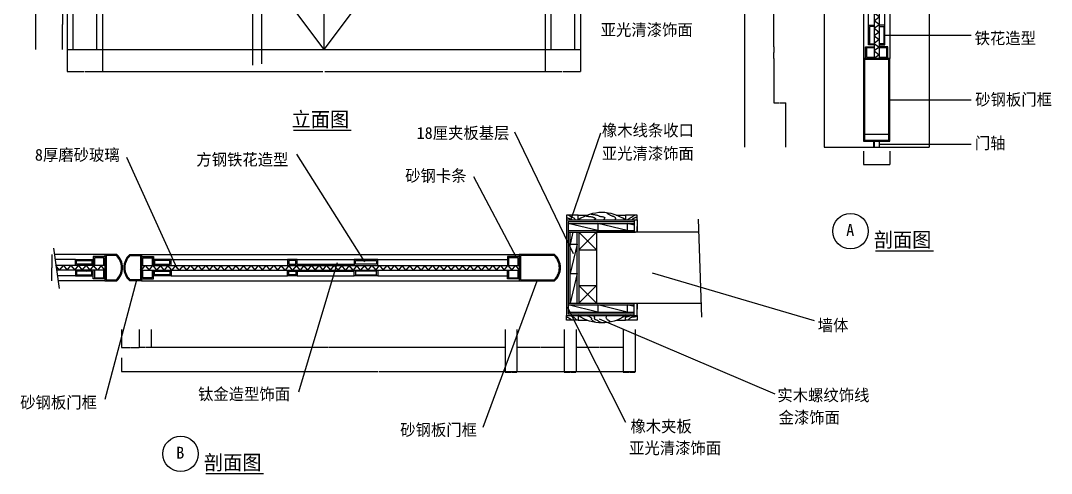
# Model space of a CAD drawing. Header units: metres. Extents: x 65 to 3610, y 142 to 4675.
# Drawn here: x 65 to 3558, y 142 to 1675 of the extents above; entities that cross this region are included whole.
import ezdxf

# ---------------------------------------------------------------- set-up
doc = ezdxf.new("R2010")
doc.units = ezdxf.units.M
for name, color, linetype in [('2', 2, 'Continuous'), ('3', 3, 'Continuous'), ('4', 4, 'Continuous'), ('7', 7, 'Continuous'), ('BH', 3, 'Continuous'), ('DIM', 3, 'Continuous'), ('TEXT', 3, 'Continuous')]:
    doc.layers.add(name, color=color, linetype=linetype)
doc.dimstyles.get("Standard").update_dxf_attribs({"dimtxt": 2.5, "dimasz": 2.5, "dimexe": 1.25, "dimexo": 0.625, "dimtad": 1, "dimcen": 2.5, "dimazin": 3, "dimtfac": 1, "dimtmove": 0, "dimatfit": 3})

# ---------------------------------------------------------------- blocks, each defined once
blk = doc.blocks.new('BH2')
at = {"layer": 'BH'}
blk.add_lwpolyline([(0, 32), (5, 28), (0, 24), (5, 20), (0, 16), (5, 12), (0, 8), (5, 4), (0, 0)], dxfattribs=at)
blk = doc.blocks.new('BH5')
at = {"layer": 'BH'}
for p, q in [((3, 0), (3, 100)), ((15, 0), (15, 100))]:
    blk.add_line(p, q, dxfattribs=at)
blk.add_lwpolyline([(15, 100), (3, 50), (15, 50), (3, 0), (15, 0)], dxfattribs=at)
blk = doc.blocks.new('*D1')
for p, q in [((2617.98, 1546.56), (2617.98, 1396.52)), ((2618.23, 1396.52), (2636.565, 1396.52)), ((2639.565, 1396.52), (2657.9, 1396.52)), ((2658.15, 1246.48), (2658.15, 1396.52))]:
    blk.add_line(p, q)
at = {"layer": 'Defpoints'}
for p in [(2617.98, 1546.56), (2617.98, 1396.52), (2658.15, 1246.48)]:
    blk.add_point(p, dxfattribs=at)
at = {"layer": 'DIM', "insert": (2638.065, 1396.52), "char_height": 1, "attachment_point": 5}
blk.add_mtext('150', dxfattribs=at)
blk = doc.blocks.new('*D2')
for p, q in [((2617.98, 1586.56), (2617.98, 1566.56)), ((2617.73, 1566.56), (2617.48, 1566.56)), ((2617.98, 1546.56), (2617.98, 1566.56)), ((2617.98, 1566.56), (2617.98, 1566.56)), ((2618.23, 1566.56), (2618.48, 1566.56))]:
    blk.add_line(p, q)
at = {"layer": 'Defpoints'}
for p in [(2617.98, 1586.56), (2617.98, 1566.56), (2617.98, 1546.56)]:
    blk.add_point(p, dxfattribs=at)
at = {"layer": 'DIM', "insert": (2617.98, 1567.685), "char_height": 1, "attachment_point": 5}
blk.add_mtext('20', dxfattribs=at)
blk = doc.blocks.new('*D3')
for p, q in [((2617.98, 3734.27), (2617.98, 2660.41)), ((2617.73, 2660.41), (2617.48, 2660.41)), ((2617.98, 1586.56), (2617.98, 2660.41)), ((2617.98, 2660.41), (2617.98, 2660.41)), ((2618.23, 2660.41), (2618.48, 2660.41))]:
    blk.add_line(p, q)
at = {"layer": 'Defpoints'}
for p in [(2617.98, 3734.27), (2617.98, 2660.41), (2617.98, 1586.56)]:
    blk.add_point(p, dxfattribs=at)
at = {"layer": 'DIM', "insert": (2617.98, 2661.535), "char_height": 1, "attachment_point": 5}
blk.add_mtext('1730', dxfattribs=at)
blk = doc.blocks.new('*D7')
for p, q in [((2519.96, 4334.97), (2519.96, 2790.73)), ((2519.71, 2790.73), (2519.46, 2790.73)), ((2519.96, 1246.48), (2519.96, 2790.73)), ((2519.96, 2790.73), (2519.96, 2790.73)), ((2520.21, 2790.73), (2520.46, 2790.73))]:
    blk.add_line(p, q)
at = {"layer": 'Defpoints'}
for p in [(2519.96, 4334.97), (2519.96, 2790.73), (2519.96, 1246.48)]:
    blk.add_point(p, dxfattribs=at)
at = {"layer": 'DIM', "insert": (2519.96, 2791.855), "char_height": 1, "attachment_point": 5}
blk.add_mtext('2200', dxfattribs=at)
blk = doc.blocks.new('*D8')
for p, q in [((116.32, 3777.05), (116.32, 2676.87)), ((116.07, 2676.87), (115.82, 2676.87)), ((116.32, 1576.7), (116.32, 2676.87)), ((116.32, 2676.87), (116.32, 2676.87)), ((116.57, 2676.87), (116.82, 2676.87))]:
    blk.add_line(p, q)
at = {"layer": 'Defpoints'}
for p in [(116.32, 3777.05), (116.32, 2676.87), (116.32, 1576.7)]:
    blk.add_point(p, dxfattribs=at)
at = {"layer": 'DIM', "insert": (116.32, 2677.995), "char_height": 1, "attachment_point": 5}
blk.add_mtext('0', dxfattribs=at)
blk = doc.blocks.new('*D10')
for p, q in [((407.21, 533.01), (407.21, 486.74)), ((2147.28, 533.01), (2147.28, 486.74)), ((407.46, 486.74), (1275.745, 486.74)), ((1278.745, 486.74), (2147.03, 486.74))]:
    blk.add_line(p, q)
at = {"layer": 'Defpoints'}
for p in [(407.21, 533.01), (2147.28, 533.01), (407.21, 486.74)]:
    blk.add_point(p, dxfattribs=at)
at = {"layer": '3', "insert": (1277.245, 486.74), "char_height": 1, "attachment_point": 5}
blk.add_mtext('870', dxfattribs=at)
blk = doc.blocks.new('*D11')
for p, q in [((342.35, 1576.7), (342.35, 1502.82)), ((1842.42, 1576.7), (1842.42, 1502.82)), ((342.6, 1502.82), (1088.885, 1502.82)), ((1095.885, 1502.82), (1842.17, 1502.82))]:
    blk.add_line(p, q)
at = {"layer": 'Defpoints'}
for p in [(342.35, 1576.7), (1842.42, 1576.7), (342.35, 1502.82)]:
    blk.add_point(p, dxfattribs=at)
at = {"layer": 'DIM', "insert": (1092.385, 1502.82), "char_height": 1, "attachment_point": 5}
blk.add_mtext('1500,07', dxfattribs=at)
blk = doc.blocks.new('*D12')
for p, q in [((507.21, 628.36), (507.21, 569.06)), ((1707.21, 628.36), (1707.21, 569.06)), ((507.46, 569.06), (1105.71, 569.06)), ((1108.71, 569.06), (1706.96, 569.06))]:
    blk.add_line(p, q)
at = {"layer": 'Defpoints'}
for p in [(507.21, 628.36), (1707.21, 628.36), (507.21, 569.06)]:
    blk.add_point(p, dxfattribs=at)
at = {"layer": 'DIM', "insert": (1107.21, 569.06), "char_height": 1, "attachment_point": 5}
blk.add_mtext('600', dxfattribs=at)
blk = doc.blocks.new('*D13')
for p, q in [((467.21, 628.36), (467.21, 568.66)), ((507.21, 628.36), (507.21, 568.66)), ((467.46, 568.66), (486.21, 568.66)), ((488.21, 568.66), (506.96, 568.66))]:
    blk.add_line(p, q)
at = {"layer": 'Defpoints'}
for p in [(467.21, 628.36), (507.21, 628.36), (467.21, 568.66)]:
    blk.add_point(p, dxfattribs=at)
at = {"layer": 'DIM', "insert": (487.21, 568.66), "char_height": 1, "attachment_point": 5}
blk.add_mtext('20', dxfattribs=at)
blk = doc.blocks.new('*D14')
for p, q in [((407.21, 628.36), (407.21, 567.59)), ((467.21, 628.36), (467.21, 567.59)), ((407.46, 567.59), (436.21, 567.59)), ((438.21, 567.59), (466.96, 567.59))]:
    blk.add_line(p, q)
at = {"layer": 'Defpoints'}
for p in [(407.21, 628.36), (467.21, 628.36), (407.21, 567.59)]:
    blk.add_point(p, dxfattribs=at)
at = {"layer": 'DIM', "insert": (437.21, 567.59), "char_height": 1, "attachment_point": 5}
blk.add_mtext('30', dxfattribs=at)
blk = doc.blocks.new('*D15')
for p, q in [((222.35, 1576.7), (222.35, 1502.82)), ((342.35, 1576.7), (342.35, 1502.82)), ((222.6, 1502.82), (280.85, 1502.82)), ((283.85, 1502.82), (342.1, 1502.82))]:
    blk.add_line(p, q)
at = {"layer": 'Defpoints'}
for p in [(222.35, 1576.7), (342.35, 1576.7), (222.35, 1502.82)]:
    blk.add_point(p, dxfattribs=at)
at = {"layer": 'DIM', "insert": (282.35, 1502.82), "char_height": 1, "attachment_point": 5}
blk.add_mtext('120', dxfattribs=at)
blk = doc.blocks.new('*D16')
for p, q in [((170.84, 882.99), (170.84, 837.99)), ((170.59, 837.99), (170.34, 837.99)), ((170.84, 792.99), (170.84, 837.99)), ((170.84, 837.99), (170.84, 837.99)), ((171.09, 837.99), (171.34, 837.99))]:
    blk.add_line(p, q)
at = {"layer": 'Defpoints'}
for p in [(170.84, 882.99), (170.84, 837.99), (170.84, 792.99)]:
    blk.add_point(p, dxfattribs=at)
at = {"layer": 'DIM', "insert": (170.84, 839.115), "char_height": 1, "attachment_point": 5}
blk.add_mtext('45', dxfattribs=at)
blk = doc.blocks.new('*D18')
for p, q in [((207.1, 1746.7), (207.1, 1661.7)), ((206.85, 1661.7), (206.6, 1661.7)), ((207.1, 1576.7), (207.1, 1661.7)), ((207.1, 1661.7), (207.1, 1661.7)), ((207.35, 1661.7), (207.6, 1661.7))]:
    blk.add_line(p, q)
at = {"layer": 'Defpoints'}
for p in [(207.1, 1746.7), (207.1, 1661.7), (207.1, 1576.7)]:
    blk.add_point(p, dxfattribs=at)
at = {"layer": 'DIM', "insert": (207.1, 1662.825), "char_height": 1, "attachment_point": 5}
blk.add_mtext('0', dxfattribs=at)
blk = doc.blocks.new('*D19')
for p, q in [((2107.28, 628.36), (2107.28, 484.06)), ((2147.28, 628.36), (2147.28, 484.06)), ((2107.53, 484.06), (2126.28, 484.06)), ((2128.28, 484.06), (2147.03, 484.06))]:
    blk.add_line(p, q)
at = {"layer": 'Defpoints'}
for p in [(2107.28, 628.36), (2147.28, 628.36), (2107.28, 484.06)]:
    blk.add_point(p, dxfattribs=at)
at = {"layer": 'DIM', "insert": (2127.28, 484.06), "char_height": 1, "attachment_point": 5}
blk.add_mtext('20', dxfattribs=at)
blk = doc.blocks.new('*D20')
for p, q in [((1747.21, 628.36), (1747.21, 569.06)), ((1907.28, 628.36), (1907.28, 569.06)), ((1747.46, 569.06), (1826.245, 569.06)), ((1828.245, 569.06), (1907.03, 569.06))]:
    blk.add_line(p, q)
at = {"layer": 'Defpoints'}
for p in [(1747.21, 628.36), (1907.28, 628.36), (1747.21, 569.06)]:
    blk.add_point(p, dxfattribs=at)
at = {"layer": 'DIM', "insert": (1827.245, 569.06), "char_height": 1, "attachment_point": 5}
blk.add_mtext('80', dxfattribs=at)
blk = doc.blocks.new('*D21')
for p, q in [((1707.21, 628.36), (1707.21, 484.06)), ((1747.21, 628.36), (1747.21, 484.06)), ((1707.46, 484.06), (1726.21, 484.06)), ((1728.21, 484.06), (1746.96, 484.06))]:
    blk.add_line(p, q)
at = {"layer": 'Defpoints'}
for p in [(1707.21, 628.36), (1747.21, 628.36), (1707.21, 484.06)]:
    blk.add_point(p, dxfattribs=at)
at = {"layer": 'DIM', "insert": (1727.21, 484.06), "char_height": 1, "attachment_point": 5}
blk.add_mtext('20', dxfattribs=at)
blk = doc.blocks.new('*D22')
for p, q in [((1947.28, 628.36), (1947.28, 569.06)), ((2107.28, 628.36), (2107.28, 569.06)), ((1947.53, 569.06), (2026.28, 569.06)), ((2028.28, 569.06), (2107.03, 569.06))]:
    blk.add_line(p, q)
at = {"layer": 'Defpoints'}
for p in [(1947.28, 628.36), (2107.28, 628.36), (1947.28, 569.06)]:
    blk.add_point(p, dxfattribs=at)
at = {"layer": 'DIM', "insert": (2027.28, 569.06), "char_height": 1, "attachment_point": 5}
blk.add_mtext('80', dxfattribs=at)
blk = doc.blocks.new('*D23')
for p, q in [((1907.28, 628.36), (1907.28, 484.06)), ((1947.28, 628.36), (1947.28, 484.06)), ((1907.53, 484.06), (1926.28, 484.06)), ((1928.28, 484.06), (1947.03, 484.06))]:
    blk.add_line(p, q)
at = {"layer": 'Defpoints'}
for p in [(1907.28, 628.36), (1947.28, 628.36), (1907.28, 484.06)]:
    blk.add_point(p, dxfattribs=at)
at = {"layer": 'DIM', "insert": (1927.28, 484.06), "char_height": 1, "attachment_point": 5}
blk.add_mtext('20', dxfattribs=at)
blk = doc.blocks.new('*D24')
for p, q in [((1842.42, 1576.7), (1842.42, 1502.82)), ((1962.42, 1576.66), (1962.42, 1502.82)), ((1842.67, 1502.82), (1900.92, 1502.82)), ((1903.92, 1502.82), (1962.17, 1502.82))]:
    blk.add_line(p, q)
at = {"layer": 'Defpoints'}
for p in [(1842.42, 1576.7), (1962.42, 1576.66), (1842.42, 1502.82)]:
    blk.add_point(p, dxfattribs=at)
at = {"layer": 'DIM', "insert": (1902.42, 1502.82), "char_height": 1, "attachment_point": 5}
blk.add_mtext('120', dxfattribs=at)
blk = doc.blocks.new('*D25')
for p, q in [((2154.93, 717.99), (2154.93, 697.99)), ((2154.68, 697.99), (2154.43, 697.99)), ((2154.93, 677.99), (2154.93, 697.99)), ((2154.93, 697.99), (2154.93, 697.99)), ((2155.18, 697.99), (2155.43, 697.99))]:
    blk.add_line(p, q)
at = {"layer": 'Defpoints'}
for p in [(2154.93, 717.99), (2154.93, 697.99), (2154.93, 677.99)]:
    blk.add_point(p, dxfattribs=at)
at = {"layer": 'DIM', "insert": (2154.93, 699.115), "char_height": 1, "attachment_point": 5}
blk.add_mtext('20', dxfattribs=at)
blk = doc.blocks.new('*D26')
for p, q in [((2154.93, 997.99), (2154.93, 977.99)), ((2154.68, 977.99), (2154.43, 977.99)), ((2154.93, 957.99), (2154.93, 977.99)), ((2154.93, 977.99), (2154.93, 977.99)), ((2155.18, 977.99), (2155.43, 977.99))]:
    blk.add_line(p, q)
at = {"layer": 'Defpoints'}
for p in [(2154.93, 997.99), (2154.93, 977.99), (2154.93, 957.99)]:
    blk.add_point(p, dxfattribs=at)
at = {"layer": 'DIM', "insert": (2154.93, 979.115), "char_height": 1, "attachment_point": 5}
blk.add_mtext('20', dxfattribs=at)
blk = doc.blocks.new('*D32')
for p, q in [((2921.27, 1232.85), (2921.27, 1187.05)), ((3011.27, 1232.85), (3011.27, 1187.05)), ((2921.52, 1187.05), (2965.27, 1187.05)), ((2967.27, 1187.05), (3011.02, 1187.05))]:
    blk.add_line(p, q)
at = {"layer": 'Defpoints'}
for p in [(2921.27, 1232.85), (3011.27, 1232.85), (2921.27, 1187.05)]:
    blk.add_point(p, dxfattribs=at)
at = {"layer": 'DIM', "insert": (2966.27, 1187.05), "char_height": 1, "attachment_point": 5}
blk.add_mtext('45', dxfattribs=at)

msp = doc.modelspace()

# ---------------------------------------------------------------- hatches: boundary and pattern name
at = {"layer": 'BH'}
h = msp.add_hatch(dxfattribs=at)
h.set_pattern_fill('ANSI32', scale=40)
h.paths.add_polyline_path([(2958.27, 1659.25), (2938.27, 1659.25), (2938.27, 1592.47), (2958.27, 1592.47), (2958.27, 1596.47), (2942.27, 1596.47), (2942.27, 1655.25), (2958.27, 1655.25)])
h.paths.add_polyline_path([(2994.27, 1659.25), (2974.27, 1659.25), (2974.27, 1655.25), (2990.27, 1655.25), (2990.27, 1596.47), (2974.27, 1596.47), (2974.27, 1592.47), (2994.27, 1592.47)])
h.paths.add_polyline_path([(3004.27, 1586.56), (2974.27, 1586.56), (2974.27, 1582.56), (3000.27, 1582.56), (3000.27, 1550.56), (2974.27, 1550.56), (2974.27, 1546.56), (3004.27, 1546.56)])
h.paths.add_polyline_path([(2958.27, 1586.56), (2928.27, 1586.56), (2928.27, 1546.56), (2958.27, 1546.56), (2958.27, 1550.56), (2932.27, 1550.56), (2932.27, 1582.56), (2958.27, 1582.56)])
h = msp.add_hatch(dxfattribs=at)
h.set_pattern_fill('ANSI32', scale=40)
h.paths.add_polyline_path([(3007.27, 1270.48), (3007.27, 1290.48), (2925.27, 1290.48), (2925.27, 1270.48)])
h = msp.add_hatch(dxfattribs=at)
h.set_pattern_fill('ANSI31', scale=200)
h.paths.add_polyline_path([(2016.93, 957.99), (2016.93, 717.99), (2370.91, 717.99), (2362.38, 957.99)])
h = msp.add_hatch(dxfattribs=at)
h.set_pattern_fill('ANSI32', scale=40)
h.paths.add_polyline_path([(314.86, 871.99), (346.86, 871.99), (346.86, 845.99), (350.86, 845.99), (350.86, 875.99), (310.86, 875.99), (310.86, 845.99), (314.86, 845.99)])
h.paths.add_polyline_path([(310.86, 799.99), (350.86, 799.99), (350.86, 829.99), (346.86, 829.99), (346.86, 803.99), (314.86, 803.99), (314.86, 829.99), (310.86, 829.99)])
h = msp.add_hatch(dxfattribs=at)
h.set_pattern_fill('ANSI32', scale=40)
h.paths.add_polyline_path([(350.86, 792.99), (390.86, 792.99, 0.44), (390.86, 882.99), (350.86, 882.99)])
h.paths.add_polyline_path([(354.86, 878.99), (389.29, 878.99, -0.43), (389.29, 796.99), (354.86, 796.99)])
h = msp.add_hatch(dxfattribs=at)
h.set_pattern_fill('ANSI32', scale=40)
h.paths.add_polyline_path([(474.86, 882.99), (434.86, 882.99, 0.44), (434.86, 792.99), (474.86, 792.99)])
h.paths.add_polyline_path([(470.86, 796.99), (436.43, 796.99, -0.43), (436.43, 878.99), (470.86, 878.99)])
h = msp.add_hatch(dxfattribs=at)
h.set_pattern_fill('ANSI32', scale=40)
h.paths.add_polyline_path([(510.86, 845.99), (514.86, 845.99), (514.86, 875.99), (474.86, 875.99), (474.86, 845.99), (478.86, 845.99), (478.86, 871.99), (510.86, 871.99)])
h.paths.add_polyline_path([(514.86, 829.99), (510.86, 829.99), (510.86, 803.99), (478.86, 803.99), (478.86, 829.99), (474.86, 829.99), (474.86, 799.99), (514.86, 799.99)])
h = msp.add_hatch(dxfattribs=at)
h.set_pattern_fill('ANSI32', scale=40)
h.paths.add_polyline_path([(1718.86, 871.99), (1750.86, 871.99), (1750.86, 845.99), (1754.86, 845.99), (1754.86, 875.99), (1714.86, 875.99), (1714.86, 845.99), (1718.86, 845.99)])
h = msp.add_hatch(dxfattribs=at)
h.set_pattern_fill('ANSI32', scale=40)
h.paths.add_polyline_path([(1874.93, 882.99), (1754.86, 882.99), (1754.86, 792.99), (1874.93, 792.99, 0.44)])
h.paths.add_polyline_path([(1873.36, 796.99), (1758.86, 796.99), (1758.86, 878.99), (1873.36, 878.99, -0.43)])
h = msp.add_hatch(dxfattribs=at)
h.set_pattern_fill('ANSI32', scale=40)
h.paths.add_polyline_path([(310.86, 845.99), (250.86, 845.99), (250.86, 865.99), (310.86, 865.99)])
h.paths.add_polyline_path([(306.86, 861.99), (254.86, 861.99), (254.86, 849.99), (306.86, 849.99)])
h = msp.add_hatch(dxfattribs=at)
h.set_pattern_fill('ANSI32', scale=40)
h.paths.add_polyline_path([(514.86, 845.99), (574.86, 845.99), (574.86, 865.99), (514.86, 865.99)])
h.paths.add_polyline_path([(518.86, 861.99), (570.86, 861.99), (570.86, 849.99), (518.86, 849.99)])
h = msp.add_hatch(dxfattribs=at)
h.set_pattern_fill('ANSI32', scale=40)
h.paths.add_polyline_path([(969.89, 845.99), (1001.71, 845.99), (1001.71, 865.99), (969.89, 865.99)])
h.paths.add_polyline_path([(973.89, 849.99), (973.89, 861.99), (997.71, 861.99), (997.71, 849.99)])
h = msp.add_hatch(dxfattribs=at)
h.set_pattern_fill('ANSI32', scale=40)
h.paths.add_polyline_path([(1195.94, 845.99), (1275.56, 845.99), (1275.56, 865.99), (1195.94, 865.99)])
h.paths.add_polyline_path([(1199.94, 861.99), (1271.56, 861.99), (1271.56, 849.99), (1199.94, 849.99)])
h = msp.add_hatch(dxfattribs=at)
h.set_pattern_fill('ANSI32', scale=40)
h.paths.add_polyline_path([(250.86, 809.99), (310.86, 809.99), (310.86, 829.99), (250.86, 829.99)])
h.paths.add_polyline_path([(254.86, 825.99), (306.86, 825.99), (306.86, 813.99), (254.86, 813.99)])
h = msp.add_hatch(dxfattribs=at)
h.set_pattern_fill('ANSI32', scale=40)
h.paths.add_polyline_path([(574.86, 829.99), (514.86, 829.99), (514.86, 809.99), (574.86, 809.99)])
h.paths.add_polyline_path([(570.86, 813.99), (518.86, 813.99), (518.86, 825.99), (570.86, 825.99)])
h = msp.add_hatch(dxfattribs=at)
h.set_pattern_fill('ANSI32', scale=40)
h.paths.add_polyline_path([(1001.71, 829.99), (969.89, 829.99), (969.89, 809.99), (1001.71, 809.99)])
h.paths.add_polyline_path([(997.71, 825.99), (997.71, 813.99), (973.89, 813.99), (973.89, 825.99)])
h = msp.add_hatch(dxfattribs=at)
h.set_pattern_fill('ANSI32', scale=40)
h.paths.add_polyline_path([(1275.56, 829.99), (1195.94, 829.99), (1195.94, 809.99), (1275.56, 809.99)])
h.paths.add_polyline_path([(1271.56, 813.99), (1199.94, 813.99), (1199.94, 825.99), (1271.56, 825.99)])
h = msp.add_hatch(dxfattribs=at)
h.set_pattern_fill('ANSI32', scale=40)
h.paths.add_polyline_path([(1718.86, 829.99), (1714.86, 829.99), (1714.86, 799.99), (1754.86, 799.99), (1754.86, 829.99), (1750.86, 829.99), (1750.86, 803.99), (1718.86, 803.99)])

# ---------------------------------------------------------------- linework, layer by layer
at = {"layer": '2'}
for p, q in [((222.35, 1576.66), (1962.42, 1576.66)), ((2788.27, 1246.48), (3144.27, 1246.48))]:
    msp.add_line(p, q, dxfattribs=at)
msp.add_lwpolyline([(2362.41, 957.99), (2016.93, 957.99), (2016.93, 717.99), (2370.91, 717.99)], dxfattribs=at)
at = {"layer": '3'}
for p, q in [((1956.93, 957.99), (2016.93, 897.99)), ((2016.93, 957.99), (1956.93, 897.99)), ((176.83, 903.68), (195.5, 767.11)), ((1956.93, 777.99), (2016.93, 717.99)), ((2016.93, 777.99), (1956.93, 717.99))]:
    msp.add_line(p, q, dxfattribs=at)
for points in [[(1092.38, 3576.7), (342.35, 2577.1), (1092.38, 1576.66)], [(1092.38, 3576.7), (1842.42, 2576.68), (1092.38, 1576.66)], [(2958.27, 1655.25), (2942.27, 1655.25), (2942.27, 1596.47), (2958.27, 1596.47)], [(2974.27, 1655.25), (2990.27, 1655.25), (2990.27, 1596.47), (2974.27, 1596.47)], [(2958.27, 1582.56), (2932.27, 1582.56), (2932.27, 1550.56), (2958.27, 1550.56)], [(2974.27, 1550.56), (3000.27, 1550.56), (3000.27, 1582.56), (2974.27, 1582.56)], [(346.86, 845.99), (346.86, 871.99), (314.86, 871.99), (314.86, 845.99)], [(478.86, 845.99), (478.86, 871.99), (510.86, 871.99), (510.86, 845.99)], [(1750.86, 845.99), (1750.86, 871.99), (1718.86, 871.99), (1718.86, 845.99)], [(314.86, 829.99), (314.86, 803.99), (346.86, 803.99), (346.86, 829.99)], [(510.86, 829.99), (510.86, 803.99), (478.86, 803.99), (478.86, 829.99)], [(1718.86, 829.99), (1718.86, 803.99), (1750.86, 803.99), (1750.86, 829.99)]]:
    msp.add_lwpolyline(points, dxfattribs=at)
for points in [[(254.86, 849.99), (254.86, 861.99), (306.86, 861.99), (306.86, 849.99), (254.86, 849.99)], [(570.86, 849.99), (570.86, 861.99), (518.86, 861.99), (518.86, 849.99), (570.86, 849.99)], [(997.71, 849.99), (997.71, 861.99), (973.89, 861.99), (973.89, 849.99), (997.71, 849.99)], [(1271.56, 849.99), (1199.94, 849.99), (1199.94, 861.99), (1271.56, 861.99)], [(254.86, 825.99), (254.86, 813.99), (306.86, 813.99), (306.86, 825.99), (254.86, 825.99)], [(570.86, 825.99), (570.86, 813.99), (518.86, 813.99), (518.86, 825.99), (570.86, 825.99)], [(997.71, 825.99), (997.71, 813.99), (973.89, 813.99), (973.89, 825.99), (997.71, 825.99)], [(1271.56, 825.99), (1199.94, 825.99), (1199.94, 813.99), (1271.56, 813.99)]]:
    msp.add_lwpolyline(points, close=True, dxfattribs=at)
at = {"layer": '4'}
for p, q in [((222.35, 4376.66), (222.35, 1576.66)), ((342.35, 4376.66), (342.35, 1576.7)), ((1842.42, 4376.66), (1842.42, 1576.7)), ((1962.42, 4376.66), (1962.42, 1576.66)), ((1092.38, 3576.7), (1092.38, 1576.66)), ((1092.38, 3576.7), (1092.38, 1576.66)), ((3144.27, 2585.96), (3144.27, 1246.48)), ((2788.27, 2579.19), (2788.27, 1246.48)), ((2956.27, 1246.48), (2956.27, 1266.48)), ((2976.27, 1246.48), (2976.27, 1266.48)), ((1914.93, 999.99), (1914.93, 675.99)), ((2154.93, 999.99), (2154.93, 957.99)), ((350.86, 882.99), (350.86, 792.99)), ((390.86, 882.99), (350.86, 882.99)), ((434.86, 882.99), (474.86, 882.99)), ((474.86, 882.99), (474.86, 792.99)), ((350.86, 792.99), (390.86, 792.99)), ((474.86, 792.99), (434.86, 792.99)), ((2144.93, 675.99), (2144.93, 717.99)), ((2154.93, 675.99), (2154.93, 717.99))]:
    msp.add_line(p, q, dxfattribs=at)
for points in [[(2958.27, 1592.47), (2938.27, 1592.47), (2938.27, 1659.25), (2958.27, 1659.25)], [(2974.27, 1592.47), (2994.27, 1592.47), (2994.27, 1659.25), (2974.27, 1659.25)], [(2928.27, 1546.56), (2928.27, 1586.56), (2958.27, 1586.56)], [(3004.27, 1546.56), (3004.27, 1586.56), (2974.27, 1586.56)], [(350.86, 875.99), (310.86, 875.99), (310.86, 845.99)], [(474.86, 875.99), (514.86, 875.99), (514.86, 845.99)], [(1754.86, 875.99), (1714.86, 875.99), (1714.86, 845.99)], [(250.86, 845.99), (250.86, 865.99), (310.86, 865.99)], [(574.86, 845.99), (574.86, 865.99), (514.86, 865.99)], [(1001.71, 845.99), (1001.71, 865.99), (969.89, 865.99), (969.89, 845.99)], [(1275.56, 845.99), (1275.56, 865.99), (1195.94, 865.99), (1195.94, 845.99)], [(250.86, 829.99), (250.86, 809.99), (310.86, 809.99)], [(350.86, 799.99), (310.86, 799.99), (310.86, 829.99)], [(474.86, 799.99), (514.86, 799.99), (514.86, 829.99)], [(574.86, 829.99), (574.86, 809.99), (514.86, 809.99)], [(1001.71, 829.99), (1001.71, 809.99), (969.89, 809.99), (969.89, 829.99)], [(1275.56, 829.99), (1275.56, 809.99), (1195.94, 809.99), (1195.94, 829.99)], [(1754.86, 799.99), (1714.86, 799.99), (1714.86, 829.99)]]:
    msp.add_lwpolyline(points, dxfattribs=at)
for points in [[(2921.27, 1266.48), (3011.27, 1266.48), (3011.27, 1546.56), (2921.27, 1546.56)], [(1954.93, 999.99), (1954.93, 1015.99), (1914.93, 1015.99), (1914.93, 999.99)], [(2154.93, 999.99), (2154.93, 1015.99), (2114.93, 1015.99), (2114.93, 999.99)], [(1954.93, 675.99), (1954.93, 659.99), (1914.93, 659.99), (1914.93, 675.99)], [(2154.93, 675.99), (2154.93, 659.99), (2114.93, 659.99), (2114.93, 675.99)]]:
    msp.add_lwpolyline(points, close=True, dxfattribs=at)
for points in [[(2114.93, 999.99, 0.31), (1954.93, 999.99)], [(1754.86, 792.99), (1874.93, 792.99, 0.44), (1874.93, 882.99), (1754.86, 882.99)], [(2114.93, 675.99, -0.31), (1954.93, 675.99)]]:
    msp.add_lwpolyline(points, format="xyb", close=True, dxfattribs=at)
for centre, start, end in [((350.24, 837.99), 312.08, 47.92), ((475.49, 837.99), 132.08, 227.92)]:
    msp.add_arc(centre, 60.63, start, end, dxfattribs=at)
at = {"layer": '7'}
for p, q in [((242.35, 3637.05), (242.35, 1576.7)), ((322.35, 3637.05), (322.35, 1576.7)), ((1862.42, 3637.05), (1862.42, 1576.7)), ((1942.42, 3637.05), (1942.42, 1576.7)), ((2921.27, 2581.62), (2921.27, 1546.56)), ((2938.27, 1592.47), (2938.27, 2581.98)), ((2958.27, 2582.41), (2958.27, 1546.56)), ((2974.27, 2582.74), (2974.27, 1546.56)), ((2994.27, 1592.47), (2994.27, 2583.17)), ((3011.27, 2583.53), (3011.27, 1546.56)), ((2925.27, 1290.48), (3007.27, 1290.48)), ((2958.27, 1266.48), (2958.27, 1246.48)), ((1954.93, 1015.99), (1986.42, 1015.99)), ((2083.45, 1015.99), (2114.93, 1015.99)), ((1920.93, 993.99), (2144.93, 993.99)), ((1920.93, 993.99), (1920.93, 681.99)), ((2144.93, 999.99), (2144.93, 957.99)), ((1920.93, 957.99), (2148.93, 957.99)), ((1956.93, 957.99), (1956.93, 717.99)), ((350.86, 882.99), (179.66, 882.99)), ((474.86, 882.99), (1754.86, 882.99)), ((1956.93, 897.99), (2016.93, 897.99)), ((250.86, 865.99), (181.99, 865.99)), ((350.86, 845.99), (184.72, 845.99)), ((474.86, 845.99), (1754.86, 845.99)), ((574.86, 865.99), (969.89, 865.99)), ((1001.71, 865.99), (1195.94, 865.99)), ((1001.71, 849.99), (1195.94, 849.99)), ((1275.56, 865.99), (1714.86, 865.99)), ((350.86, 829.99), (186.91, 829.99)), ((250.86, 809.99), (189.64, 809.99)), ((474.86, 829.99), (1754.86, 829.99)), ((574.86, 809.99), (969.89, 809.99)), ((1001.71, 825.99), (1195.94, 825.99)), ((1001.71, 809.99), (1195.94, 809.99)), ((1275.56, 809.99), (1714.86, 809.99)), ((350.86, 792.99), (191.97, 792.99)), ((474.86, 792.99), (1754.86, 792.99)), ((1956.93, 777.99), (2016.93, 777.99)), ((1920.93, 717.99), (2148.93, 717.99)), ((1920.93, 681.99), (2144.93, 681.99)), ((1954.93, 659.99), (1986.42, 659.99)), ((2083.45, 659.99), (2114.93, 659.99))]:
    msp.add_line(p, q, dxfattribs=at)
msp.add_lwpolyline([(2925.27, 1270.48), (3007.27, 1270.48), (3007.27, 1542.56), (2925.27, 1542.56)], close=True, dxfattribs=at)
for points in [[(354.86, 796.99), (389.29, 796.99, 0.43), (389.29, 878.99), (354.86, 878.99)], [(470.86, 796.99), (436.43, 796.99, -0.43), (436.43, 878.99), (470.86, 878.99)], [(1758.86, 796.99), (1873.36, 796.99, 0.43), (1873.36, 878.99), (1758.86, 878.99)]]:
    msp.add_lwpolyline(points, format="xyb", close=True, dxfattribs=at)
at = {"layer": 'BH'}
for p, q in [((1954.93, 1015.99), (1954.93, 1015.99)), ((2114.93, 1015.99), (2114.93, 1015.99)), ((2120.93, 987.99), (2144.93, 987.99)), ((1926.93, 917.99), (1926.93, 957.99)), ((1950.93, 917.99), (1950.93, 957.99)), ((2120.93, 963.99), (2144.93, 963.99)), ((2120.93, 711.99), (2144.93, 711.99)), ((2120.93, 687.99), (2144.93, 687.99)), ((1954.93, 659.99), (1954.93, 659.99)), ((2114.93, 659.99), (2114.93, 659.99))]:
    msp.add_line(p, q, dxfattribs=at)
for points in [[(1922.09, 1016.01), (1923.71, 1014.39), (1925.33, 1013.42), (1926.95, 1012.45), (1928.89, 1011.48), (1930.51, 1011.16), (1933.1, 1010.51), (1934.4, 1009.86), (1935.69, 1008.89), (1936.99, 1008.24), (1938.29, 1007.27), (1939.58, 1006.62), (1940.88, 1005.33), (1942.17, 1004.36), (1943.47, 1003.06), (1944.76, 1001.77), (1945.41, 1000.47), (1945.9, 999.99)], [(1981.37, 1013.42), (1982.99, 1012.78), (1984.61, 1012.45), (1985.9, 1012.13), (1988.82, 1012.13), (1990.12, 1011.8), (1991.73, 1011.8), (1993.68, 1011.48), (1996.59, 1011.48), (1997.89, 1011.16), (1999.51, 1010.51), (2001.13, 1010.19), (2002.75, 1009.86), (2004.04, 1009.54), (2005.66, 1009.21), (2006.96, 1008.57), (2008.26, 1007.92), (2009.55, 1007.27), (2011.17, 1006.3), (2012.47, 1005.65), (2013.76, 1004.36), (2013.44, 1003.06), (2012.14, 1002.42), (2010.85, 1001.77), (2009.55, 1000.8), (2009.23, 1000.15)], [(1998.54, 1019.25), (2000.16, 1018.93), (2004.37, 1018.28), (2007.61, 1017.96), (2008.9, 1017.96), (2010.2, 1017.63), (2012.47, 1017.31), (2014.09, 1016.98), (2015.38, 1016.98), (2017.33, 1016.34), (2018.95, 1016.01), (2020.24, 1015.37), (2022.51, 1014.39), (2024.45, 1013.42), (2025.75, 1013.1), (2028.02, 1012.45), (2029.96, 1011.8), (2032.23, 1011.48), (2033.52, 1011.48), (2034.82, 1011.16), (2036.11, 1011.16), (2037.73, 1010.83), (2039.03, 1010.51), (2040.97, 1009.86), (2042.59, 1009.21), (2043.89, 1008.57), (2045.18, 1007.6), (2045.18, 1006.3), (2043.89, 1005.33), (2043.24, 1004.03), (2042.27, 1002.74), (2041.62, 1001.44), (2040.97, 1000.15), (2040.65, 999.5)], [(2051.66, 1022.81), (2053.61, 1022.16), (2055.23, 1020.87), (2057.17, 1019.57), (2058.47, 1018.93), (2060.09, 1017.96), (2061.7, 1017.31), (2063.32, 1016.01), (2064.62, 1015.37), (2066.56, 1014.72), (2068.18, 1014.07), (2069.48, 1013.75), (2071.1, 1013.1), (2072.39, 1012.78), (2074.34, 1012.13), (2075.96, 1011.48), (2077.25, 1010.83), (2078.55, 1009.86), (2079.85, 1008.57), (2080.49, 1007.27), (2080.82, 1005.98), (2080.82, 1003.39), (2080.49, 1002.09), (2080.17, 1000.8), (2079.85, 999.5), (2079.52, 999.18)], [(2146.25, 1015.69), (2144.96, 1015.04), (2143.01, 1013.42), (2141.39, 1012.13), (2139.13, 1010.83), (2137.83, 1009.86), (2136.53, 1009.21), (2134.91, 1008.57), (2133.62, 1007.6), (2132.32, 1006.95), (2130.7, 1005.98), (2129.08, 1005.01), (2127.79, 1004.36), (2126.17, 1003.39), (2124.87, 1002.42), (2123.25, 1001.12), (2121.96, 1000.47), (2121.31, 999.99)], [(1914.96, 1008.24), (1916.26, 1007.92), (1917.55, 1007.27), (1918.85, 1006.62), (1920.15, 1006.3), (1921.76, 1005.98), (1923.06, 1005.65), (1924.36, 1005.01), (1925.65, 1004.68), (1927.27, 1004.03), (1928.89, 1003.71), (1930.19, 1003.06), (1931.48, 1002.42), (1932.78, 1001.44), (1933.43, 1000.15), (1933.75, 999.99)], [(2144.93, 982.23), (2120.93, 987.99), (2120.93, 963.99)], [(2154.67, 1009.54), (2153.38, 1009.21), (2152.08, 1009.21), (2150.79, 1008.57), (2149.17, 1007.92), (2147.87, 1007.27), (2146.25, 1006.62), (2144.96, 1005.98), (2143.66, 1005.65), (2142.36, 1005.01), (2141.07, 1004.03), (2139.77, 1003.06), (2138.48, 1001.77), (2137.18, 1000.8), (2136.21, 1000.15)], [(1936.53, 957.99), (1926.93, 917.99), (1950.93, 917.99)], [(197.26, 829.99), (184.77, 845.6)], [(350.86, 829.99), (350.86, 829.99), (338.06, 845.99), (325.26, 829.99), (312.46, 845.99), (299.66, 829.99)], [(474.86, 829.99), (474.86, 829.99), (487.66, 845.99), (500.46, 829.99), (513.26, 845.99), (526.06, 829.99)], [(2144.93, 706.23), (2120.93, 711.99), (2120.93, 687.99)], [(1915.1, 671.53), (1916.31, 670.93), (1917.53, 670.62), (1918.74, 670.32), (1921.17, 669.11), (1922.38, 668.5), (1923.6, 667.59), (1924.81, 666.98), (1929.67, 663.34), (1930.88, 662.13), (1932.1, 660.91), (1933.01, 660)], [(1928.15, 676.08), (1929.36, 675.48), (1930.58, 674.57), (1931.79, 674.26), (1933.01, 673.66), (1934.22, 673.05), (1935.44, 673.05), (1936.65, 672.75), (1937.86, 671.84), (1939.08, 670.93), (1940.29, 670.02), (1941.51, 669.41), (1942.72, 668.5), (1943.63, 667.29), (1944.85, 666.38), (1946.06, 665.16), (1947.88, 662.73), (1949.1, 661.52), (1950.01, 660.31), (1950.01, 660)], [(1984.92, 676.08), (1986.43, 675.48), (1987.65, 675.17), (1989.17, 674.57), (1990.68, 673.96), (1991.9, 673.35), (1993.11, 672.75), (1994.33, 671.84), (1995.54, 670.93), (1997.97, 669.11), (1998.88, 667.89), (2000.09, 666.98), (2000.4, 665.77), (1999.18, 664.86), (1999.18, 663.64), (2000.09, 662.43), (2001.31, 660.91), (2004.34, 658.49), (2005.56, 657.58), (2006.77, 656.97), (2007.99, 656.67), (2009.2, 655.45), (2010.72, 654.54), (2011.93, 653.94), (2012.62, 653.25)], [(2005.86, 675.78), (2007.08, 674.87), (2008.29, 673.96), (2008.9, 672.75), (2009.81, 671.53), (2010.11, 670.32), (2009.81, 669.11), (2009.2, 667.89), (2009.2, 666.68), (2009.51, 665.46), (2010.42, 664.25), (2011.63, 663.34), (2012.84, 662.43), (2014.67, 661.82), (2016.18, 661.82), (2017.4, 661.52), (2021.04, 658.79), (2022.25, 657.58), (2023.47, 656.97), (2024.68, 656.06), (2025.9, 655.76), (2027.11, 655.15), (2028.33, 654.54), (2029.84, 653.63), (2031.06, 653.03), (2032.27, 652.12), (2032.88, 651.81)], [(2049.58, 675.78), (2049.88, 674.26), (2049.88, 671.84), (2049.27, 670.62), (2048.36, 669.41), (2049.58, 666.98), (2050.49, 665.46), (2051.7, 663.95), (2052.91, 662.73), (2054.13, 661.52), (2055.34, 661.22), (2056.86, 660.31), (2058.08, 659.4), (2059.29, 658.18), (2060.5, 657.58), (2061.72, 656.67), (2062.93, 656.06), (2063.84, 654.85), (2064.15, 654.85)], [(2132.75, 676.08), (2131.23, 675.48), (2129.72, 674.87), (2128.5, 673.96), (2127.29, 673.35), (2125.77, 672.75), (2124.25, 672.44), (2122.73, 672.14), (2121.52, 671.84), (2120, 671.23), (2118.79, 670.93), (2117.57, 670.62), (2115.15, 668.8)], [(2155.22, 673.35), (2154, 672.75), (2152.79, 672.75), (2151.57, 672.44), (2149.45, 672.14), (2148.23, 671.53), (2147.02, 671.53), (2145.5, 671.23), (2144.29, 670.93), (2140.34, 670.93), (2139.13, 670.62), (2137.61, 670.32), (2136.09, 670.02), (2134.88, 669.41), (2133.36, 668.8), (2131.84, 668.2), (2130.63, 667.29), (2129.41, 666.68), (2128.2, 665.77), (2127.29, 664.55), (2126.38, 663.34), (2125.16, 662.13), (2123.65, 661.22), (2122.43, 660.31), (2121.22, 660), (2121.2, 659.99)]]:
    msp.add_lwpolyline(points, dxfattribs=at)
at = {"layer": 'DIM'}
for p, q in [((882.63, 1528.4), (882.63, 3942.39)), ((852.54, 1524.35), (852.54, 1814.89)), ((2360.78, 1002.93), (2372.59, 670.7))]:
    msp.add_line(p, q, dxfattribs=at)
at = {"layer": 'TEXT'}
for p, q in [((989.48, 1303.45), (1185.4, 1303.45)), ((2962.82, 895.66), (3158.73, 895.66)), ((692.3, 141.5), (888.22, 141.5))]:
    msp.add_line(p, q, dxfattribs=at)
for centre in [(2877.63, 961.66), (607.11, 207.5)]:
    msp.add_circle(centre, 60, dxfattribs=at)

# ---------------------------------------------------------------- block references
at = {"layer": 'DIM'}
for name, p, xscale, yscale, zscale, rotation in [('BH2', (2958.27, 1751.36), -3.2, 3.2, 3.2, 180), ('BH5', (1920.93, 993.99), 2, 2, 2, 270), ('BH2', (299.66, 829.99), 3.2, 3.2, 3.2, 90), ('BH2', (526.06, 829.99), -3.2, 3.2, 3.2, 270), ('BH2', (730.86, 829.99), 3.2, 3.2, 3.2, 90), ('BH2', (730.86, 829.99), -3.2, 3.2, 3.2, 270), ('BH2', (935.66, 829.99), 3.2, 3.2, 3.2, 90), ('BH2', (935.66, 829.99), -3.2, 3.2, 3.2, 270), ('BH2', (1140.46, 829.99), 3.2, 3.2, 3.2, 90), ('BH2', (1140.46, 829.99), -3.2, 3.2, 3.2, 270), ('BH2', (1345.26, 829.99), 3.2, 3.2, 3.2, 90), ('BH2', (1345.26, 829.99), -3.2, 3.2, 3.2, 270), ('BH2', (1550.06, 829.99), 3.2, 3.2, 3.2, 90), ('BH2', (1550.06, 829.99), -3.2, 3.2, 3.2, 270), ('BH2', (1754.86, 829.99), 3.2, 3.2, 3.2, 90), ('BH5', (1920.93, 717.99), 2, 2, 2, 270)]:
    msp.add_blockref(name, p, dxfattribs=dict(at, xscale=xscale, yscale=yscale, zscale=zscale, rotation=rotation))
for name, p, xscale, yscale, zscale in [('BH2', (2958.27, 1546.56), 3.2, 3.2, 3.2), ('BH5', (1920.93, 717.99), 2, 2, 2)]:
    msp.add_blockref(name, p, dxfattribs=dict(at, xscale=xscale, yscale=yscale, zscale=zscale))

# ---------------------------------------------------------------- texts
at = {"layer": 'TEXT'}
for s, height, p in [('亚光清漆饰面', 40, (2030.89, 1623.65)), ('铁花造型', 40, (3298.1, 1595.28)), ('砂钢板门框', 40, (3300.34, 1387.64)), ('立面图', 50, (983.35, 1315.41)), ('橡木线条收口', 40, (2034.82, 1283.27)), ('18厘夹板基层', 40, (1407.12, 1274.37)), ('门轴', 40, (3299, 1240.02)), ('8厚磨砂玻璃', 40, (113.49, 1200.33)), ('方钢铁花造型', 40, (660.55, 1184.23)), ('亚光清漆饰面', 40, (2034.82, 1204.97)), ('砂钢卡条', 40, (1368.45, 1129.61)), ('A', 40, (2863, 945.57)), ('剖面图', 50, (2956.68, 907.61)), ('墙体', 40, (2766.53, 623.18)), ('钛金造型饰面', 40, (666.35, 390.16)), ('实木螺纹饰线', 40, (2629.79, 386.22)), ('砂钢板门框', 40, (63.72, 361.78)), ('金漆饰面', 40, (2633.81, 310.82)), ('砂钢板门框', 40, (1351.6, 268.85)), ('橡木夹板', 40, (2131.66, 280.75)), ('亚光清漆饰面', 40, (2127.21, 207.3)), ('B', 40, (592.49, 191.41)), ('剖面图', 50, (686.17, 153.45))]:
    msp.add_text(s, height=height, dxfattribs=at).set_placement(p)

# ---------------------------------------------------------------- dimensions: what is measured, and where the dimension line sits
at = {"layer": '3'}
dim = msp.add_linear_dim(base=(407.21, 486.74), p1=(407.21, 533.01), p2=(2147.28, 533.01), text='870', dimstyle='Standard', dxfattribs=at)
dim.commit()
dim.dimension.update_dxf_attribs({"geometry": '*D10', "text_midpoint": (1277.245, 486.74)})
at = {"layer": 'DIM'}
for base, p1, p2, text, picture, middle in [((2519.96, 2790.73), (2519.96, 4334.97), (2519.96, 1246.48), '2200', '*D7', (2519.96, 2791.855)), ((2617.98, 2660.41), (2617.98, 3734.27), (2617.98, 1586.56), '1730', '*D3', (2617.98, 2661.535)), ((2617.98, 1566.56), (2617.98, 1586.56), (2617.98, 1546.56), '20', '*D2', (2617.98, 1567.685)), ((2617.98, 1396.52), (2617.98, 1546.56), (2658.15, 1246.48), '150', '*D1', (2638.065, 1396.52)), ((2921.27, 1187.05), (2921.27, 1232.85), (3011.27, 1232.85), '45', '*D32', (2966.27, 1187.05)), ((2154.93, 977.99), (2154.93, 997.99), (2154.93, 957.99), '20', '*D26', (2154.93, 979.115)), ((170.84, 837.99), (170.84, 882.99), (170.84, 792.99), '45', '*D16', (170.84, 839.115)), ((2154.93, 697.99), (2154.93, 717.99), (2154.93, 677.99), '20', '*D25', (2154.93, 699.115)), ((407.21, 567.59), (407.21, 628.36), (467.21, 628.36), '30', '*D14', (437.21, 567.59)), ((467.21, 568.66), (467.21, 628.36), (507.21, 628.36), '20', '*D13', (487.21, 568.66)), ((507.21, 569.06), (507.21, 628.36), (1707.21, 628.36), '600', '*D12', (1107.21, 569.06)), ((1707.21, 484.06), (1707.21, 628.36), (1747.21, 628.36), '20', '*D21', (1727.21, 484.06)), ((1747.21, 569.06), (1747.21, 628.36), (1907.28, 628.36), '80', '*D20', (1827.245, 569.06)), ((1907.28, 484.06), (1907.28, 628.36), (1947.28, 628.36), '20', '*D23', (1927.28, 484.06)), ((1947.28, 569.06), (1947.28, 628.36), (2107.28, 628.36), '80', '*D22', (2027.28, 569.06)), ((2107.28, 484.06), (2107.28, 628.36), (2147.28, 628.36), '20', '*D19', (2127.28, 484.06))]:
    dim = msp.add_linear_dim(base=base, p1=p1, p2=p2, text=text, dimstyle='Standard', dxfattribs=at)
    dim.commit()
    dim.dimension.update_dxf_attribs({"geometry": picture, "text_midpoint": middle})
for base, p1, p2, picture, middle in [((116.32, 2676.87), (116.32, 3777.05), (116.32, 1576.7), '*D8', (116.32, 2677.995)), ((207.1, 1661.7), (207.1, 1746.7), (207.1, 1576.7), '*D18', (207.1, 1662.825)), ((222.35, 1502.82), (222.35, 1576.7), (342.35, 1576.7), '*D15', (282.35, 1502.82)), ((342.35, 1502.82), (342.35, 1576.7), (1842.42, 1576.7), '*D11', (1092.385, 1502.82)), ((1842.42, 1502.82), (1842.42, 1576.7), (1962.42, 1576.66), '*D24', (1902.42, 1502.82))]:
    dim = msp.add_linear_dim(base=base, p1=p1, p2=p2, dimstyle='Standard', dxfattribs=at)
    dim.commit()
    dim.dimension.update_dxf_attribs({"geometry": picture, "text_midpoint": middle})

# ---------------------------------------------------------------- leaders
for points in [[(2990.27, 1625.86), (3285.98, 1625.86)], [(3011.27, 1406.52), (3286.29, 1406.52)], [(1938.57, 885.27), (1740.04, 1297.46)], [(1932.36, 1006.14), (2031.63, 1294.36)], [(1231.33, 857.38), (1000.74, 1222.71)], [(2976.27, 1256.48), (3286.88, 1256.48)], [(595.43, 835.69), (424.82, 1210.68)], [(1746.25, 869.78), (1600.46, 1145.6)], [(1138.27, 854.28), (1007, 416.75)], [(2205.34, 820.19), (2754.38, 659.04)], [(458.04, 795.79), (350.42, 391.5)], [(1814.49, 792.3), (1631.48, 296.28)], [(1916.85, 705.52), (2115.38, 315.03)], [(2025.42, 665.23), (2620.99, 411.1)]]:
    msp.add_leader(points, dimstyle='Standard', dxfattribs=at)

doc.saveas('drawing.dxf')
